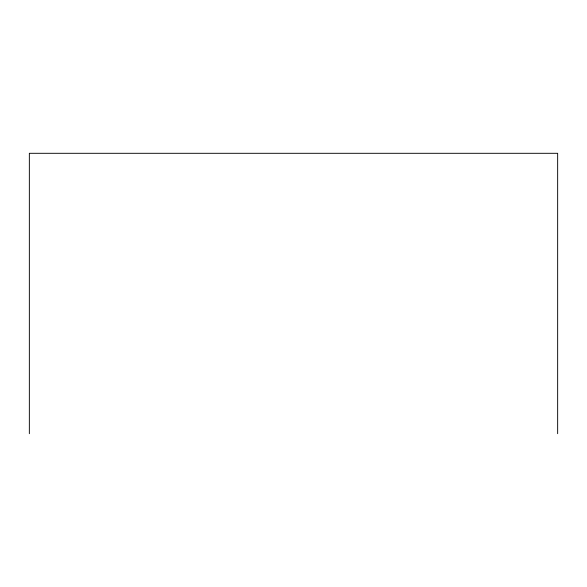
<?xml version="1.0" encoding="UTF-8"?>
<svg xmlns="http://www.w3.org/2000/svg" width="587" height="587" viewBox="0 0 587 587"><rect width="100%" height="100%" fill="white"/><g stroke="black" fill="none" stroke-linecap="round" stroke-linejoin="round"><path stroke-width="0.88" d="M557.65 433.698L557.65 153.302L29.35 153.302L29.35 433.698"/></g></svg>
